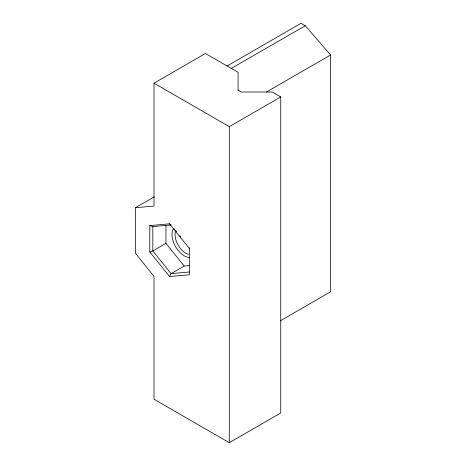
<?xml version="1.0" encoding="UTF-8"?>
<svg xmlns="http://www.w3.org/2000/svg" width="466" height="466" viewBox="0 0 466 466"><rect width="100%" height="100%" fill="white"/><g stroke="black" fill="none" stroke-linecap="round" stroke-linejoin="round"><path stroke-width="0.7" d="M170.568 224.589L169.548 223.82L149.778 225.585L149.778 251.949L169.548 276.548L171.074 273.629L184.204 266.051L189.12 265.608M238.068 90.148L241.306 92.018L272.208 92.018L280.742 96.945L280.742 412.998L229.289 442.7L154.007 399.234L154.007 276.367L135.414 253.23L135.414 207.714L154.007 206.054L154.007 83.187L205.459 53.479L238.068 72.306L238.068 90.462M226.837 66.137L301.03 23.3L305.247 25.735L330.586 54.994L330.586 291.792L280.235 320.864M231.054 68.572L305.247 25.735M266.389 92.058L330.586 54.994M154.007 83.187L229.289 126.647L280.742 96.945M135.414 207.714L154.234 196.85M165.96 225.462L165.96 243.351L152.831 250.929L149.778 251.949M149.778 225.585L152.831 226.604L171.074 224.973M189.324 271.998L171.074 273.629L152.831 250.929L152.831 226.604M169.548 276.548L189.324 274.783L189.324 247.673M173.812 228.381L174.727 229.511M175.635 230.647L176.55 231.783M179.742 235.755L180.657 236.891M169.548 223.82L189.324 248.419M165.96 243.351L184.204 266.051M229.289 126.647L229.289 442.7M189.179 257.477A17.271 9.972 60 0 1 175.129 245.92A17.271 9.972 60 0 1 173.632 228.561M188.497 254.354A15.116 8.726 60 0 1 175.408 231.689"/></g></svg>
